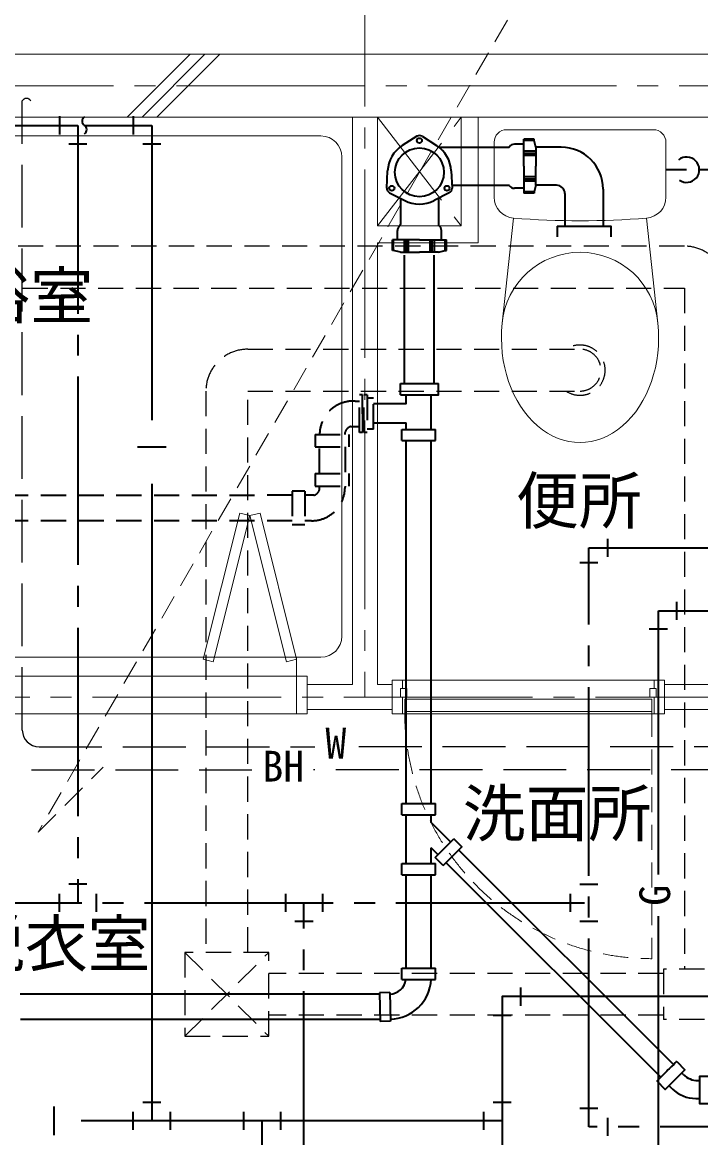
# Model space of a CAD drawing. Units: millimetres at full size, sheet at 1:50; details may follow other scales. Extents: x -9674 to 9699, y -6794 to 6791.
# Drawn here: x 140 to 1759, y 1008 to 3672 of the extents above; entities that cross this region are included whole.
import ezdxf
from ezdxf.enums import TextEntityAlignment as Align

# ---------------------------------------------------------------- set-up
doc = ezdxf.new("R2010")
doc.units = ezdxf.units.MM
doc.header["$LTSCALE"] = 50
for name, pattern in [('CHAIN1', [8, 5, -1, 1, -1]), ('CHAIN2', [12, 9, -1, 1, -1]), ('DASHED1', [1.8, 1.2, -0.6]), ('DASHED3', [4, 3, -1])]:
    doc.linetypes.add(name, pattern=pattern)
for name, color, linetype, lineweight in [('1-0_芯', 134, 'CHAIN2', 9), ('1-1_躯体', 134, 'Continuous', 9), ('1-2_間仕切', 134, 'Continuous', 9), ('1-3_建具', 134, 'Continuous', 9), ('1-5_設備', 134, 'Continuous', 9), ('1-7_その他', 134, 'DASHED1', 9), ('1-8_ハッチ', 134, 'Continuous', 9), ('2-0_芯', 3, 'Continuous', 35), ('2-2', 5, 'DASHED3', 25), ('2-3_建具', 4, 'Continuous', 35), ('2-9_金物', 1, 'CHAIN2', 35), ('2-A_文字', 6, 'Continuous', 35), ('2-C', 2, 'DASHED1', 25)]:
    doc.layers.add(name, color=color, linetype=linetype, lineweight=lineweight)
doc.layers.add('1-A_文字', color=134, linetype='Continuous')
doc.styles.add('ＭＳ ゴシック', font='')
doc.styles.get('ＭＳ ゴシック').set_extended_font_data('MS Gothic')

msp = doc.modelspace()

# ---------------------------------------------------------------- linework, layer by layer
at = {"layer": '1-0_芯'}
for p, q in [((957.5, 4520.51), (957.5, 2060.51)), ((-8492.5, 3520.51), (8517.5, 3520.51)), ((-892.5, 2060.51), (2286.5, 2060.51))]:
    msp.add_line(p, q, dxfattribs=at)
at = {"layer": '1-1_躯体'}
for p, q in [((1857.5, 3595.51), (-2642.5, 3595.51)), ((1857.5, 3445.51), (-2642.5, 3445.51))]:
    msp.add_line(p, q, dxfattribs=at)
at = {"layer": '1-2_間仕切'}
for p, q in [((927.5, 3445.51), (927.5, 2090.51)), ((987.5, 3445.51), (987.5, 3185.51)), ((1187.5, 3445.51), (1187.5, 3185.51)), ((1227.5, 3445.51), (1227.5, 3145.51)), ((987.5, 3185.51), (1187.5, 3185.51)), ((987.5, 3145.51), (987.5, 2090.51)), ((987.5, 3145.51), (1227.5, 3145.51)), ((819.5, 2090.51), (927.5, 2090.51)), ((987.5, 2090.51), (1022.5, 2090.51)), ((1672.5, 2090.51), (2260, 2090.51)), ((819.5, 2030.51), (1022.5, 2030.51)), ((1672.5, 2030.51), (2260, 2030.51)), ((1047.5, 2020.51), (1647.5, 2020.51))]:
    msp.add_line(p, q, dxfattribs=at)
at = {"layer": '1-3_建具'}
for p, q in [((571.37, 2150.51), (658.68, 2499.76)), ((571.37, 2150.51), (658.68, 2499.76)), ((571.37, 2150.51), (658.68, 2499.76)), ((571.37, 2150.51), (658.68, 2499.76)), ((682.93, 2493.7), (595.62, 2144.45)), ((682.93, 2493.7), (658.68, 2499.76)), ((682.93, 2493.7), (707.19, 2499.76)), ((682.93, 2493.7), (770.25, 2144.45)), ((794.5, 2150.51), (707.19, 2499.76)), ((794.5, 2150.51), (707.19, 2499.76)), ((794.5, 2150.51), (707.19, 2499.76)), ((794.5, 2150.51), (707.19, 2499.76)), ((595.62, 2144.45), (571.37, 2150.51)), ((770.25, 2144.45), (794.5, 2150.51)), ((74.5, 2110.51), (794.5, 2110.51)), ((794.5, 2110.51), (819.5, 2110.51)), ((794.5, 2020.51), (794.5, 2110.51)), ((819.5, 2110.51), (819.5, 2020.51)), ((1022.5, 2100.51), (1047.5, 2100.51)), ((1022.5, 2020.51), (1022.5, 2100.51)), ((1057.5, 2080.51), (1042.5, 2080.51)), ((1647.5, 2100.51), (1047.5, 2100.51)), ((1047.5, 2100.51), (1047.5, 2080.51)), ((1057.5, 2060.51), (1057.5, 2080.51)), ((1637.5, 2080.51), (1637.5, 2060.51)), ((1652.5, 2080.51), (1637.5, 2080.51)), ((1647.5, 2100.51), (1672.5, 2100.51)), ((1647.5, 2100.51), (1647.5, 2080.51)), ((1652.5, 2060.51), (1652.5, 2080.51)), ((1672.5, 2020.51), (1672.5, 2100.51)), ((1047.5, 2060.51), (1047.5, 2020.51)), ((1052.5, 2025.51), (1052.5, 2055.51)), ((1052.5, 2055.51), (1642.5, 2055.51)), ((1637.5, 2060.51), (1652.5, 2060.51)), ((1642.5, 2055.51), (1642.5, 2025.51)), ((1647.5, 2060.51), (1647.5, 2020.51)), ((1642.5, 2025.51), (1052.5, 2025.51)), ((74.5, 2020.51), (794.5, 2020.51)), ((794.5, 2020.51), (819.5, 2020.51)), ((1022.5, 2020.51), (1047.5, 2020.51)), ((1647.5, 2020.51), (1672.5, 2020.51))]:
    msp.add_line(p, q, dxfattribs=at)
at = {"layer": '1-3_建具', "linetype": 'DASHED1'}
msp.add_line((1642.5, 2025.51), (1642.5, 1435.51), dxfattribs=at)
at = {"layer": '1-3_建具'}
msp.add_lwpolyline([(1042.5, 2080.51), (1042.5, 2060.51), (1057.5, 2060.51)], dxfattribs=at)
at = {"layer": '1-3_建具', "linetype": 'DASHED1'}
msp.add_arc((1642.5, 2025.51), 590, 180, 270, dxfattribs=at)
at = {"layer": '1-5_設備'}
for p, q in [((1295.84, 3415.51), (1645.84, 3415.51)), ((852.5, 3400.51), (-787.5, 3400.51)), ((1265.84, 3385.51), (1265.84, 3254.26)), ((1675.84, 3385.51), (1675.84, 3254.26)), ((902.5, 2205.51), (902.5, 3350.51)), ((1311.84, 3204.42), (1285.19, 2953.36)), ((1629.83, 3204.42), (1656.49, 2953.36)), ((571.37, 2150.51), (658.68, 2499.76)), ((794.5, 2150.51), (707.19, 2499.76)), ((852.5, 2155.51), (-787.5, 2155.51)), ((794.5, 2110.51), (794.5, 2155.51))]:
    msp.add_line(p, q, dxfattribs=at)
for centre, radius, start, end in [((1295.84, 3385.51), 30, 90, 180), ((1645.84, 3385.51), 30, 0, 90), ((852.5, 3350.51), 50, 0, 90), ((1315.84, 3254.26), 50, 180, 265.41591), ((1625.84, 3254.26), 50, 274.58408, 0), ((1470.84, 5187.45), 1989.39, 265.41591, 274.58408), ((1470.84, 2936.24), 186.44, 5.269, 174.73099), ((852.5, 2205.51), 50, 270, 0)]:
    msp.add_arc(centre, radius, start, end, dxfattribs=at)
msp.add_ellipse((1470.84, 2918.32), major_axis=(0, -250), ratio=0.75, start_param=4.5717762, end_param=7.9945941, dxfattribs=at)
at = {"layer": '1-7_その他', "linetype": 'CHAIN1'}
for p, q in [((987.5, 3445.51), (1187.5, 3185.51)), ((987.5, 3185.51), (1187.5, 3445.51))]:
    msp.add_line(p, q, dxfattribs=at)
at = {"layer": '1-8_ハッチ'}
for p, q in [((390.34, 3445.51), (540.34, 3595.51)), ((425.69, 3445.51), (575.69, 3595.51)), ((461.05, 3445.51), (611.05, 3595.51))]:
    msp.add_line(p, q, dxfattribs=at)
at = {"layer": '2-0_芯'}
for p, q in [((1081.08, 3399.74), (1046.56, 3377.63)), ((1094.02, 3399.74), (1128.54, 3377.63)), ((1336.5, 3328.24), (1336.5, 3392.74)), ((1361.5, 3392.74), (1336.5, 3392.74)), ((1361.5, 3389.74), (1336.5, 3389.74)), ((1361.5, 3389.74), (1361.5, 3392.74)), ((1365.5, 3373.74), (1361.5, 3389.74)), ((1134.06, 3373.74), (1299.91, 3373.74)), ((1336.5, 3380.74), (1314.16, 3380.74)), ((1365.5, 3363.99), (1336.5, 3363.99)), ((1365.5, 3358.99), (1336.5, 3358.99)), ((1365.5, 3373.74), (1365.5, 3328.24)), ((1425.75, 3373.74), (1365.5, 3373.74)), ((1365.5, 3353.99), (1336.5, 3353.99)), ((1009.75, 3276.19), (1011.63, 3317.13)), ((1163.47, 3317.13), (1165.36, 3276.19)), ((1336.5, 3328.24), (1336.5, 3263.74)), ((1365.5, 3282.74), (1365.5, 3328.24)), ((1165.06, 3282.74), (1299.91, 3282.74)), ((1365.5, 3302.49), (1336.5, 3302.49)), ((1365.5, 3297.49), (1336.5, 3297.49)), ((1365.5, 3292.49), (1336.5, 3292.49)), ((1365.5, 3282.74), (1361.5, 3266.74)), ((1414.75, 3282.74), (1365.5, 3282.74)), ((1016.22, 3264.98), (1052.62, 3246.14)), ((1042.05, 3251.61), (1042.05, 3188.9)), ((1158.89, 3264.98), (1122.48, 3246.14)), ((1133.05, 3251.61), (1133.05, 3186.52)), ((1336.5, 3275.74), (1314.16, 3275.74)), ((1361.5, 3266.74), (1336.5, 3266.74)), ((1361.5, 3263.74), (1336.5, 3263.74)), ((1361.5, 3266.74), (1361.5, 3263.74)), ((1434.75, 3262.74), (1434.75, 3185.01)), ((1525.75, 3273.74), (1525.75, 3185.01)), ((1035.05, 3152.31), (1035.05, 3174.65)), ((1140.05, 3152.31), (1140.05, 3174.65)), ((1416.4, 3185.01), (1416.4, 3159.36)), ((1087.55, 3152.31), (1023.05, 3152.31)), ((1023.05, 3127.31), (1023.05, 3152.31)), ((1026.05, 3127.31), (1026.05, 3152.31)), ((1051.8, 3123.31), (1051.8, 3152.31)), ((1056.8, 3123.31), (1056.8, 3152.31)), ((1061.8, 3123.31), (1061.8, 3152.31)), ((1087.55, 3152.31), (1152.05, 3152.31)), ((1113.3, 3123.31), (1113.3, 3152.31)), ((1118.3, 3123.31), (1118.3, 3152.31)), ((1123.3, 3123.31), (1123.3, 3152.31)), ((1149.05, 3127.31), (1149.05, 3152.31)), ((1152.05, 3127.31), (1152.05, 3152.31)), ((1026.05, 3127.31), (1023.05, 3127.31)), ((1042.05, 3123.31), (1026.05, 3127.31)), ((1042.05, 3123.31), (1087.55, 3123.31)), ((1133.05, 3123.31), (1087.55, 3123.31)), ((1133.05, 3123.31), (1149.05, 3127.31)), ((1149.05, 3127.31), (1152.05, 3127.31)), ((1052.05, 2809.53), (1052.05, 3115.72)), ((1123.05, 2809.53), (1123.05, 3115.72)), ((1042.05, 2782.53), (1042.05, 2809.53)), ((1042.05, 2809.53), (1133.05, 2809.53)), ((1115.62, 2699.74), (1115.62, 2782.53)), ((977.72, 2715.59), (1055.62, 2715.59)), ((1045.62, 2672.74), (1045.62, 2699.74)), ((1045.62, 2699.74), (1125.62, 2699.74)), ((1055.62, 2699.74), (1055.62, 2715.59)), ((1125.62, 2672.74), (1125.62, 2699.74)), ((1045.62, 2672.74), (1125.62, 2672.74)), ((1055.62, 1805.79), (1055.62, 2672.74)), ((1115.62, 1805.79), (1115.62, 2672.74)), ((1045.62, 1778.79), (1045.62, 1805.79)), ((1045.62, 1805.79), (1125.62, 1805.79)), ((1125.62, 1778.79), (1125.62, 1805.79)), ((1045.62, 1778.79), (1125.62, 1778.79)), ((1055.62, 1662.5), (1055.62, 1778.79)), ((1115.62, 1760.51), (1115.62, 1778.79)), ((1161.9, 1714.23), (1115.62, 1760.51)), ((1125.09, 1677.42), (1169.46, 1721.79)), ((1115.62, 1662.5), (1115.62, 1700.06)), ((1131.67, 1684), (1115.62, 1700.06)), ((1693.67, 1182.46), (1180.99, 1695.14)), ((1045.62, 1635.5), (1045.62, 1662.5)), ((1045.62, 1662.5), (1125.62, 1662.5)), ((1144.19, 1658.33), (1125.09, 1677.42)), ((1125.62, 1635.5), (1125.62, 1662.5)), ((1663.42, 1152.27), (1150.77, 1664.91)), ((1045.62, 1635.5), (1125.62, 1635.5)), ((1055.62, 1412.68), (1055.62, 1635.5)), ((1115.62, 1412.68), (1115.62, 1635.5)), ((1045.62, 1385.68), (1045.62, 1412.68)), ((1045.62, 1412.68), (1125.62, 1412.68)), ((1125.62, 1385.68), (1125.62, 1412.68)), ((1045.62, 1385.68), (1125.62, 1385.68)), ((992.43, 1350.76), (134.57, 1350.76)), ((1016.85, 1354.58), (992.36, 1354.08)), ((992.36, 1354.08), (993.75, 1285.77)), ((1016.85, 1354.66), (1018.24, 1286.27)), ((993.66, 1290.26), (135.5, 1290.26)), ((1018.24, 1286.27), (993.75, 1285.77)), ((1717.14, 1159), (1713.82, 1162.31)), ((1690.65, 1125.05), (1683.6, 1132.1)), ((1752.49, 1144.35), (1757.02, 1144.35)), ((1747.22, 1101.62), (1757.02, 1101.62))]:
    msp.add_line(p, q, dxfattribs=at)
at = {"layer": '2-0_芯', "linetype": 'DASHED1'}
for p, q in [((944.62, 2691.91), (944.68, 2781.91)), ((954.88, 2691.9), (954.94, 2781.9)), ((962.94, 2781.89), (954.94, 2781.9)), ((934.07, 2767.12), (944.67, 2767.12)), ((951.91, 2736.9), (951.88, 2691.9)), ((909.97, 2692.12), (909.98, 2687.62)), ((924.23, 2706.58), (944.63, 2706.59)), ((951.88, 2691.9), (944.62, 2691.91)), ((977.71, 2699.88), (962.88, 2699.89)), ((838.65, 2687.62), (838.67, 2657.62)), ((838.67, 2657.62), (919.42, 2657.62)), ((849.45, 2594.12), (849.4, 2657.62)), ((909.99, 2657.62), (910.02, 2594.12)), ((838.65, 2594.12), (838.67, 2564.12)), ((838.67, 2564.12), (919.42, 2564.12)), ((849.48, 2556.81), (849.47, 2564.12)), ((910.04, 2564.12), (910.04, 2561.56)), ((784.25, 2542.24), (-22.16, 2541.62)), ((814.25, 2552.27), (784.25, 2552.24)), ((784.25, 2552.24), (784.25, 2471.5)), ((835.52, 2542.28), (814.25, 2542.27)), ((784.25, 2481.5), (-22.12, 2481.1)), ((830.08, 2481.52), (814.25, 2481.51))]:
    msp.add_line(p, q, dxfattribs=at)
at = {"layer": '2-0_芯'}
for points in [[(1416.4, 3185.01), (1544.11, 3185.01), (1544.11, 3159.36)], [(1042.05, 2782.53), (1133.05, 2782.53), (1133.05, 2809.53)], [(977.75, 2761.41), (1055.62, 2761.41), (1055.62, 2782.53)], [(1144.19, 1658.33), (1188.56, 1702.7), (1169.46, 1721.79)], [(1701.54, 1189.62), (1721.33, 1169.83), (1674.41, 1122.91), (1654.62, 1142.71)], [(1785.01, 1088.65), (1757.01, 1088.65), (1757.02, 1155), (1785.01, 1155)]]:
    msp.add_lwpolyline(points, dxfattribs=at)
at = {"layer": '2-0_芯', "linetype": 'DASHED1'}
for points in [[(951.91, 2736.9), (951.94, 2781.9), (944.68, 2781.91)], [(962.94, 2781.89), (962.88, 2691.89), (954.88, 2691.9)], [(977.71, 2699.88), (977.76, 2773.88), (962.93, 2773.89)], [(838.65, 2687.62), (919.41, 2687.62), (919.42, 2657.62)], [(838.65, 2594.12), (919.41, 2594.12), (919.42, 2564.12)], [(814.25, 2552.27), (814.25, 2471.51), (784.25, 2471.5)]]:
    msp.add_lwpolyline(points, dxfattribs=at)
at = {"layer": '2-0_芯'}
for centre, radius in [((1087.55, 3389.63), 6), ((1087.55, 3313.63), 58.5), ((1021.73, 3275.63), 6), ((1153.37, 3275.63), 6)]:
    msp.add_circle(centre, radius, dxfattribs=at)
for centre, radius, start, end in [((1087.55, 3389.63), 12, 57.363, 122.637), ((1087.55, 3313.63), 76, 122.637, 177.363), ((1087.55, 3313.63), 76, 2.637, 57.363), ((1299.91, 3376.74), 3, 270, 322.33), ((1314.16, 3365.74), 15, 90, 142.33), ((1425.75, 3273.74), 100, 0, 90), ((1299.91, 3279.74), 3, 37.67, 90), ((1314.16, 3290.74), 15, 217.67, 270), ((1414.75, 3262.74), 20, 0, 90), ((1021.73, 3275.63), 12, 177.363, 242.637), ((1153.37, 3275.63), 12, 297.363, 2.637), ((1087.55, 3313.63), 76, 242.637, 297.363), ((1050.05, 3174.65), 15, 127.67, 180), ((1039.05, 3188.9), 3, 307.67, 0), ((1136.05, 3188.9), 3, 180, 232.33), ((1125.05, 3174.65), 15, 360, 52.33), ((1015.62, 1390.76), 40, 271.88184, 352.70138), ((1015.62, 1390.76), 100, 271.45282, 357.08719), ((1752.49, 1194.35), 50, 225, 270.00093), ((1747.22, 1181.62), 80, 225.00093, 270)]:
    msp.add_arc(centre, radius, start, end, dxfattribs=at)
at = {"layer": '2-0_芯', "linetype": 'DASHED1'}
for centre, radius, start, end in [((929.37, 2687.26), 80, 92.25797, 180.0444), ((929.37, 2687.26), 80, 86.63672, 92.25797), ((929.37, 2687.26), 20, 104.89851, 165.93747), ((830.04, 2561.52), 80, 270.02797, 0.02797), ((830.04, 2561.52), 20, 285.89543, 346.38424)]:
    msp.add_arc(centre, radius, start, end, dxfattribs=at)
at = {"layer": '2-0_芯'}
msp.add_ellipse((1678.08, 1166.17), major_axis=(23.46, 23.46), ratio=0.020361, start_param=0, end_param=3.1415927, dxfattribs=at)
at = {"layer": '2-2'}
for p, q in [((139.97, 1981.6), (139.97, 3484.57)), ((179.97, 1941.6), (838.3, 1941.6)), ((2093.05, 1941.6), (938.3, 1941.6)), ((-37.98, 1886.64), (687.83, 1886.64)), ((2038.1, 1886.64), (834.65, 1886.64))]:
    msp.add_line(p, q, dxfattribs=at)
msp.add_arc((149.97, 3478.5), 11.7, 31.23674, 148.76326, dxfattribs=at)
at = {"layer": '2-2', "linetype": 'Continuous'}
msp.add_arc((179.97, 1981.6), 40, 180, 270, dxfattribs=at)
at = {"layer": '2-3_建具'}
for p, q in [((1657.8, 1636.94), (1657.8, 2266.56)), ((1657.8, 2266.56), (2841.08, 2266.56)), ((1702.1, 2244.96), (1702.1, 2288.16)), ((1679.4, 2222.27), (1636.2, 2222.27))]:
    msp.add_line(p, q, dxfattribs=at)
msp.add_lwpolyline([(612.1, -848.57), (612.1, 776.02), (1657.8, 776.02), (1657.8, 1536.94)], dxfattribs=at)
at = {"layer": '2-9_金物'}
for p, q in [((228.34, 3447.42), (228.34, 3404.22)), ((-14.91, 3425.82), (272.63, 3425.82)), ((272.63, 3425.82), (272.63, 1569.11)), ((251.03, 3381.53), (294.23, 3381.53)), ((1805.45, 3319.89), (1755.54, 3319.89)), ((1536.09, 2438.16), (1536.09, 2394.96)), ((1491.79, 2416.56), (2691.08, 2416.56)), ((1491.79, 1033.78), (1491.79, 2416.56)), ((1470.19, 2382.03), (1513.39, 2382.03)), ((294.23, 1613.4), (251.03, 1613.4)), ((1470.19, 1613.4), (1513.39, 1613.4)), ((228.34, 1547.51), (228.34, 1590.71)), ((316.93, 1547.51), (316.93, 1590.71)), ((767.81, 1590.71), (767.81, 1547.51)), ((856.4, 1590.71), (856.4, 1547.51)), ((1447.5, 1590.71), (1447.5, 1547.51)), ((-768.33, 1569.11), (1491.79, 1569.11)), ((812.1, -2092.31), (812.1, 1569.11)), ((790.5, 1524.81), (833.7, 1524.81)), ((1470.19, 1524.81), (1513.39, 1524.81)), ((1513.39, 1078.08), (1470.19, 1078.08)), ((1536.09, 1055.38), (1536.09, 1012.18)), ((2112, 1033.78), (1491.79, 1033.78))]:
    msp.add_line(p, q, dxfattribs=at)
at = {"layer": '2-9_金物', "linetype": 'Continuous'}
msp.add_line((1725.2, 3319.89), (1675.84, 3319.89), dxfattribs=at)
msp.add_arc((1725.2, 3319.89), 30.34, 235.151, 129.51, dxfattribs=at)
at = {"layer": '2-A_文字'}
for p, q in [((404.69, 3447.42), (404.69, 3404.22)), ((288.2, 3425.82), (448.98, 3425.82)), ((448.98, 3425.82), (448.98, 2721.77)), ((427.38, 3381.53), (470.58, 3381.53)), ((483.4, 2657.27), (414.57, 2657.27)), ((448.98, 2569.36), (448.98, 1048.04)), ((1329.38, 1323.25), (1329.38, 1366.45)), ((1263.48, 1300.56), (1306.68, 1300.56)), ((470.58, 1092.33), (427.38, 1092.33)), ((1306.68, 1092.33), (1263.48, 1092.33)), ((216.03, 1013.62), (216.03, 1082.45)), ((404.69, 1026.44), (404.69, 1069.64)), ((493.28, 1026.44), (493.28, 1069.64)), ((667.81, 1069.64), (667.81, 1026.44)), ((756.4, 1069.64), (756.4, 1026.44)), ((1240.79, 1069.64), (1240.79, 1026.44)), ((1285.08, 1048.04), (280.53, 1048.04)), ((712.1, -713.07), (712.1, 1048.04))]:
    msp.add_line(p, q, dxfattribs=at)
msp.add_lwpolyline([(2276.93, 1344.85), (1285.08, 1344.85), (1285.08, 545.76)], dxfattribs=at)
for centre, start, end in [((294.27, 3435.82), 121.23674, 238.76326), ((282.14, 3415.82), 301.23674, 58.76326)]:
    msp.add_arc(centre, 11.7, start, end, dxfattribs=at)
at = {"layer": '2-C', "color": 7, "lineweight": 9}
msp.add_line((1087.55, 3313.63), (1997.59, 4889.86), dxfattribs=at)
at = {"layer": '2-C'}
for p, q in [((1719.81, 3137.29), (-219.08, 3137.29)), ((677.99, 2891.15), (1470.84, 2891.15)), ((577.99, 2791.15), (577.99, 1450.51)), ((677.99, 1450.51), (677.99, 2791.15)), ((677.99, 2791.15), (1470.84, 2791.15)), ((527.99, 1250.51), (727.99, 1450.51)), ((527.99, 1450.51), (727.99, 1250.51)), ((1669.81, 1400.51), (727.99, 1400.51)), ((1669.81, 1410.51), (1669.81, 1290.51)), ((6807.5, 1410.51), (1669.81, 1410.51)), ((1669.81, 1300.51), (727.99, 1300.51)), ((6807.5, 1290.51), (1669.81, 1290.51))]:
    msp.add_line(p, q, dxfattribs=at)
at = {"layer": '2-C', "color": 7, "lineweight": 9}
msp.add_lwpolyline([(1087.55, 3313.63), (177.52, 1737.4), (333.28, 1893.16)], dxfattribs=at)
at = {"layer": '2-C'}
msp.add_lwpolyline([(-219.08, 3037.29), (1719.81, 3037.29), (1719.81, 1410.51)], dxfattribs=at)
msp.add_lwpolyline([(527.99, 1250.51), (727.99, 1250.51), (727.99, 1450.51), (527.99, 1450.51)], close=True, dxfattribs=at)
for centre, radius, start, end in [((1719.81, 3037.29), 100, 0, 90), ((677.99, 2791.15), 100, 90, 180), ((1470.84, 2841.15), 60, 236.44269, 123.55731), ((1470.84, 2841.15), 50, 270, 90)]:
    msp.add_arc(centre, radius, start, end, dxfattribs=at)

# ---------------------------------------------------------------- texts
at = {"layer": '1-A_文字', "style": 'ＭＳ ゴシック'}
for s, p in [('浴室', (8.7, 2930.57)), ('便所', (1317.98, 2441.53)), ('洗面所', (1190.86, 1694.69)), ('脱衣室', (-4.08, 1383.24))]:
    msp.add_text(s, height=110, dxfattribs=at).set_placement(p, align=Align.BOTTOM_LEFT)
at = {"layer": '2-2', "color": 7, "style": 'ＭＳ ゴシック'}
for s, p in [('W', (863.3, 1891.6)), ('BH', (712.83, 1836.64))]:
    msp.add_text(s, height=73.31, dxfattribs=at).set_placement(p, align=Align.BOTTOM_LEFT)
at = {"layer": '2-3_建具', "color": 7, "style": 'ＭＳ ゴシック'}
msp.add_text('G', height=73.31, rotation=90, dxfattribs=at).set_placement((1707.8, 1561.94), align=Align.BOTTOM_LEFT)

doc.saveas('drawing.dxf')
